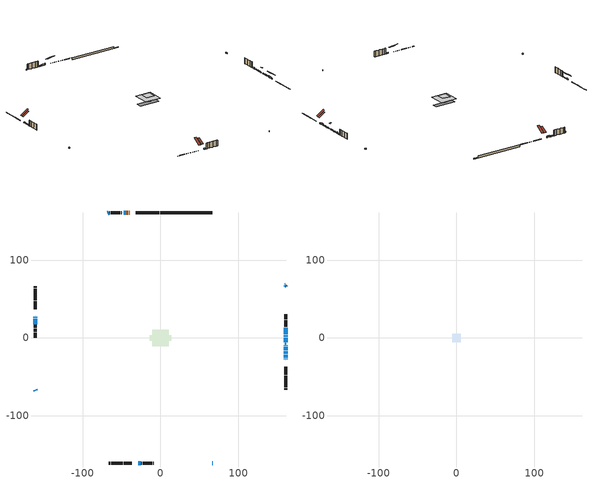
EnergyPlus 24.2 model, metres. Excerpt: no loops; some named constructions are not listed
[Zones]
conditioned space
 floor outside (Floor1 construction): -1.49,-1.49 -1.49,1.49 1.49,1.49 1.49,-1.49 z0.58
 floor outside (Floor2 construction): -2.28,-2.28 -2.28,2.28 2.28,2.28 2.28,-2.28 z0.58
 floor adiabatic (AdiabaticFloorConstruction): -10.5,-10.5 -10.5,10.5 10.5,10.5 10.5,-10.5 z5.46
 floor foundation (Slab1 construction): -13.54,-3.3 -13.54,3.3 13.54,3.3 13.54,-3.3 z-1.86
 wall outside (RimJoist1 construction): -1.52,161.19 -3.96,161.19 / -66.77,-161.19 -64.33,-161.19 / -161.19,66.77 -161.19,64.33 / 161.19,-66.77 161.19,-64.33 z0.58:0.88
 wall outside (RimJoist2 construction): -4.89,161.19 -19.96,161.19 / -63.4,-161.19 -48.33,-161.19 / -161.19,63.4 -161.19,48.33 / 161.19,-63.4 161.19,-48.33 z0.58:0.88
 wall outside (RimJoist3 construction): -20.89,161.19 -31.58,161.19 / -47.4,-161.19 -36.71,-161.19 / -161.19,47.4 -161.19,36.71 / 161.19,-47.4 161.19,-36.71 z0.58:0.88
 wall outside (AdiabaticWallConstruction 1): -39.56,161.19 -40.25,161.19 / -41.17,161.19 -43.82,161.19 z0.58:2.61
 wall outside (AdiabaticWallConstruction): 161.19,-28.73 161.19,-28.34 / 161.19,-27.42 161.19,-26.5 / -44.75,161.19 -45.21,161.19 / -46.13,161.19 -47.35,161.19 / -28.73,-161.19 -26.82,-161.19 / 161.19,-20.36 161.19,-16.7 / 161.19,-15.78 161.19,-14.55 / 161.19,-13.63 161.19,-11.19 / -48.28,161.19 -48.74,161.19 / 160.21,67.75 159.88,68.07 / 66.77,-161.19 67.09,-160.86 / -161.19,19.54 -161.19,17.71 / -25.89,-161.19 -25.69,-161.19 / 161.19,-5.69 161.19,-4.47 / 161.19,-3.54 161.19,-1.1 / 161.19,-0.17 161.19,0.44 / 161.19,1.37 161.19,3.8 / 161.19,4.73 161.19,7.17 / 161.19,10.86 161.19,13.3 z0.58:1.8; 161.19,-25.57 161.19,-23.74 / 161.19,-22.82 161.19,-21.29 / 161.19,8.1 161.19,9.93 z0.58:2.61; 161.19,66.77 160.86,67.09 / 161.19,-10.26 161.19,-9.04 z0.58:1.5; -66.77,161.19 -67.84,160.11 / -161.19,-66.77 -160.11,-67.84 / -161.19,27.49 -161.19,25.97 z0.58:2.1; -161.19,28.73 -161.19,28.42 z0.58:1.19; -161.19,25.04 -161.19,20.47 z0.58:1.49
 wall outside (Wall1 construction): -49.67,161.19 -50.5,161.19 / -24.76,-161.19 -23.93,-161.19 / -161.19,16.78 -161.19,15.95 / 161.19,14.23 161.19,15.06 z0.58:7.9
 wall outside (Wall2 construction): -51.43,161.19 -53.47,161.19 / -23,-161.19 -20.95,-161.19 / -161.19,15.02 -161.19,12.97 / 161.19,15.99 161.19,18.03 z0.58:7.9
 wall outside (Wall3 construction): -54.4,161.19 -58.54,161.19 / -20.02,-161.19 -15.89,-161.19 / -161.19,12.05 -161.19,7.91 / 161.19,18.96 161.19,23.09 z0.58:7.9
 wall outside (Wall4 construction): -59.47,161.19 -63.94,161.19 / -14.96,-161.19 -10.48,-161.19 / -161.19,6.98 -161.19,2.51 / 161.19,24.02 161.19,28.5 z0.58:7.9
 wall outside (Wall5 construction): -64.87,161.19 -65.84,161.19 / -9.56,-161.19 -8.59,-161.19 / -161.19,1.58 -161.19,0.61 / 161.19,29.43 161.19,30.4 z0.58:7.9
 wall foundation (FoundationWall1 construction): -0.59,161.19,-1.86 -0.59,161.19,0.58 60.03,161.19,0.58 60.03,161.19,-1.19 66.77,161.19,-1.19 66.77,161.19,-1.86
 window (WindowConstruction 22): 161.19,-28.73 161.19,-28.34 z0.58:1.8
 window (WindowConstruction 3): 161.19,-27.42 161.19,-26.5 z0.58:1.8
 window (WindowConstruction 4): 161.19,-25.57 161.19,-23.74 z0.58:2.61
 window (WindowConstruction 5): -44.75,161.19 -45.21,161.19 z0.58:1.8
 window (WindowConstruction 6): -46.13,161.19 -47.35,161.19 z0.58:1.8
 window (WindowConstruction 7): 161.19,66.77 160.87,67.09 z0.58:1.49
 window (WindowConstruction 8): -66.77,161.19 -67.84,160.11 z0.58:2.1
 window (WindowConstruction 23): -161.19,28.73 -161.19,28.42 z0.58:1.19
 window (WindowConstruction 9): -28.73,-161.19 -26.82,-161.19 z0.58:1.8
 window (WindowConstruction 10): -161.19,-66.77 -160.11,-67.84 z0.58:2.1
 window (WindowConstruction 11): -161.19,27.49 -161.19,25.97 z0.58:2.1
 window (WindowConstruction 12): 161.19,-22.81 161.19,-21.29 z0.58:2.61
 window (WindowConstruction 13): 161.19,-20.36 161.19,-16.7 z0.58:1.8
 window (WindowConstruction 14): 161.19,-15.77 161.19,-14.56 z0.58:1.8
 window (WindowConstruction 15): 161.19,-13.63 161.19,-11.19 z0.58:1.8
 window (WindowConstruction 16): -48.28,161.19 -48.74,161.19 z0.58:1.8
 window (WindowConstruction 17): 160.21,67.75 159.89,68.07 z0.58:1.8
 window (WindowConstruction 18): 66.77,-161.19 67.09,-160.87 z0.58:1.8
 window (WindowConstruction 19): -161.19,25.04 -161.19,20.47 z0.58:1.49
 window (WindowConstruction): 161.19,-10.26 161.19,-9.04 z0.58:1.49
 window (WindowConstruction 20): -161.19,19.54 -161.19,17.71 z0.58:1.8
 window (WindowConstruction 21): -25.89,-161.19 -25.69,-161.19 z0.58:1.8
 window (WindowConstruction 24): 161.19,-5.69 161.19,-4.47 z0.58:1.8
 window (WindowConstruction 1): 161.19,-3.54 161.19,-1.1 z0.58:1.8
 window (WindowConstruction 25): 161.19,-0.17 161.19,0.44 z0.58:1.8
 window (WindowConstruction 26): 161.19,1.37 161.19,3.8 z0.58:1.8
 window (WindowConstruction 27): 161.19,4.73 161.19,7.17 z0.58:1.8
 window (WindowConstruction 28): 161.19,8.1 161.19,9.93 z0.58:2.61
 window (WindowConstruction 2): 161.19,10.86 161.19,13.3 z0.58:1.8
 door (Door): -39.56,161.19 -40.25,161.19 z0.58:2.61
 door (Door 1): -41.17,161.19 -43.82,161.19 z0.58:2.61
 ceiling adiabatic (AdiabaticFloorConstruction): 10.5,-10.5 10.5,10.5 -10.5,10.5 -10.5,-10.5 z5.46
 roof outside (Roof2 construction): -38.64,161.19,7.9 -38.64,153.49,13.03 -36.32,153.49,13.03 -36.32,161.19,7.9; -29.65,-161.19,7.9 -29.65,-153.49,13.03 -31.97,-153.49,13.03 -31.97,-161.19,7.9; -161.19,29.65,7.9 -153.49,29.65,13.03 -153.49,31.97,13.03 -161.19,31.97,7.9; 161.19,-29.65,7.9 153.49,-29.65,13.03 153.49,-31.97,13.03 161.19,-31.97,7.9
 roof outside (AdiabaticRoofConstruction): 161.19,-6.62,7.89 159.95,-6.62,8.72 159.95,-8.11,8.72 161.19,-8.11,7.89
 skylight (SkylightConstruction): 161.19,-6.62,7.9 159.95,-6.62,8.72 159.95,-8.11,8.72 161.19,-8.11,7.9
attic - vented
 floor to conditioned space (Floor3 construction Reversed): -5.26,-5.26 -5.26,5.26 5.26,5.26 5.26,-5.26 z7.9
 roof outside (Roof1 construction): -35.39,161.19,7.9 -35.39,151.59,14.3 -32.51,151.59,14.3 -32.51,161.19,7.9; -32.9,-161.19,7.9 -32.9,-151.59,14.3 -35.78,-151.59,14.3 -35.78,-161.19,7.9; -161.19,32.9,7.9 -151.59,32.9,14.3 -151.59,35.78,14.3 -161.19,35.78,7.9; 161.19,-32.9,7.9 151.59,-32.9,14.3 151.59,-35.78,14.3 161.19,-35.78,7.9
[Schedule:Day:Interval]
clothes dryer exhaust 0 schedule day: No, 01:00, 0.123457, 02:00, 0.0740741, 03:00, 0.0493827, 04:00, 0.0246914, 05:00, 0.0493827, 06:00, 0.0740741, 07:00, 0.197531, 08:00, 0.395062, 09:00, 0.592593, 10:00, 0.839506, 11:00, 0.962963, 12:00, 1, 13:00, 0.91358, 14:00, 0.82716, 15:00, 0.716049, 16:00, 0.753086, 17:00, 0.679012, 18:00, 0.666667, 20:00, 0.62963, 21:00, 0.641975, 22:00, 0.666667, 23:00, 0.54321, 24:00, 0.296296
clothes dryer exhaust 0 schedule default day; cooling season schedule day; cooling season schedule day 2; cooling season schedule default day; exterior lighting schedule default day; natural vent schedule default day: No, 24:00, 0
cooling season schedule day 1: No, 24:00, 1
exterior lighting schedule day: No, 01:00, 0.566667, 03:00, 0.524167, 05:00, 0.495833, 06:00, 0.5525, 07:00, 0.623333, 08:00, 0.580833, 09:00, 0.439167, 10:00, 0.354167, 12:00, 0.34, 13:00, 0.354167, 14:00, 0.396667, 15:00, 0.425, 16:00, 0.495833, 17:00, 0.623333, 18:00, 0.793333, 19:00, 0.906667, 20:00, 0.963333, 21:00, 0.991667, 22:00, 0.920833, 23:00, 0.793333, 24:00, 0.665833
exterior lighting schedule day 1: No, 01:00, 0.528571, 03:00, 0.488929, 05:00, 0.4625, 06:00, 0.515357, 07:00, 0.581429, 08:00, 0.541786, 09:00, 0.409643, 10:00, 0.330357, 12:00, 0.317143, 13:00, 0.330357, 14:00, 0.37, 15:00, 0.396429, 16:00, 0.4625, 17:00, 0.581429, 18:00, 0.74, 19:00, 0.845714, 20:00, 0.898571, 21:00, 0.925, 22:00, 0.858929, 23:00, 0.74, 24:00, 0.621071
exterior lighting schedule day 10: No, 01:00, 0.552381, 03:00, 0.510952, 05:00, 0.483333, 06:00, 0.538571, 07:00, 0.607619, 08:00, 0.56619, 09:00, 0.428095, 10:00, 0.345238, 12:00, 0.331429, 13:00, 0.345238, 14:00, 0.386667, 15:00, 0.414286, 16:00, 0.483333, 17:00, 0.607619, 18:00, 0.773333, 19:00, 0.88381, 20:00, 0.939048, 21:00, 0.966667, 22:00, 0.897619, 23:00, 0.773333, 24:00, 0.649048
exterior lighting schedule day 11: No, 01:00, 0.571429, 03:00, 0.528571, 05:00, 0.5, 06:00, 0.557143, 07:00, 0.628571, 08:00, 0.585714, 09:00, 0.442857, 10:00, 0.357143, 12:00, 0.342857, 13:00, 0.357143, 14:00, 0.4, 15:00, 0.428571, 16:00, 0.5, 17:00, 0.628571, 18:00, 0.8, 19:00, 0.914286, 20:00, 0.971429, 21:00, 1, 22:00, 0.928571, 23:00, 0.8, 24:00, 0.671429
exterior lighting schedule day 2: No, 01:00, 0.485714, 03:00, 0.449286, 05:00, 0.425, 06:00, 0.473571, 07:00, 0.534286, 08:00, 0.497857, 09:00, 0.376429, 10:00, 0.303571, 12:00, 0.291429, 13:00, 0.303571, 14:00, 0.34, 15:00, 0.364286, 16:00, 0.425, 17:00, 0.534286, 18:00, 0.68, 19:00, 0.777143, 20:00, 0.825714, 21:00, 0.85, 22:00, 0.789286, 23:00, 0.68, 24:00, 0.570714
exterior lighting schedule day 3: No, 01:00, 0.442857, 03:00, 0.409643, 05:00, 0.3875, 06:00, 0.431786, 07:00, 0.487143, 08:00, 0.453929, 09:00, 0.343214, 10:00, 0.276786, 12:00, 0.265714, 13:00, 0.276786, 14:00, 0.31, 15:00, 0.332143, 16:00, 0.3875, 17:00, 0.487143, 18:00, 0.62, 19:00, 0.708571, 20:00, 0.752857, 21:00, 0.775, 22:00, 0.719643, 23:00, 0.62, 24:00, 0.520357
exterior lighting schedule day 4: No, 01:00, 0.4, 03:00, 0.37, 05:00, 0.35, 06:00, 0.39, 07:00, 0.44, 08:00, 0.41, 09:00, 0.31, 10:00, 0.25, 12:00, 0.24, 13:00, 0.25, 14:00, 0.28, 15:00, 0.3, 16:00, 0.35, 17:00, 0.44, 18:00, 0.56, 19:00, 0.64, 20:00, 0.68, 21:00, 0.7, 22:00, 0.65, 23:00, 0.56, 24:00, 0.47
exterior lighting schedule day 5: No, 01:00, 0.380952, 03:00, 0.352381, 05:00, 0.333333, 06:00, 0.371429, 07:00, 0.419048, 08:00, 0.390476, 09:00, 0.295238, 10:00, 0.238095, 12:00, 0.228571, 13:00, 0.238095, 14:00, 0.266667, 15:00, 0.285714, 16:00, 0.333333, 17:00, 0.419048, 18:00, 0.533333, 19:00, 0.609524, 20:00, 0.647619, 21:00, 0.666667, 22:00, 0.619048, 23:00, 0.533333, 24:00, 0.447619
exterior lighting schedule day 6: No, 01:00, 0.390476, 03:00, 0.36119, 05:00, 0.341667, 06:00, 0.380714, 07:00, 0.429524, 08:00, 0.400238, 09:00, 0.302619, 10:00, 0.244048, 12:00, 0.234286, 13:00, 0.244048, 14:00, 0.273333, 15:00, 0.292857, 16:00, 0.341667, 17:00, 0.429524, 18:00, 0.546667, 19:00, 0.624762, 20:00, 0.66381, 21:00, 0.683333, 22:00, 0.634524, 23:00, 0.546667, 24:00, 0.45881
exterior lighting schedule day 7: No, 01:00, 0.419048, 03:00, 0.387619, 05:00, 0.366667, 06:00, 0.408571, 07:00, 0.460952, 08:00, 0.429524, 09:00, 0.324762, 10:00, 0.261905, 12:00, 0.251429, 13:00, 0.261905, 14:00, 0.293333, 15:00, 0.314286, 16:00, 0.366667, 17:00, 0.460952, 18:00, 0.586667, 19:00, 0.670476, 20:00, 0.712381, 21:00, 0.733333, 22:00, 0.680952, 23:00, 0.586667, 24:00, 0.492381
exterior lighting schedule day 8: No, 01:00, 0.466667, 03:00, 0.431667, 05:00, 0.408333, 06:00, 0.455, 07:00, 0.513333, 08:00, 0.478333, 09:00, 0.361667, 10:00, 0.291667, 12:00, 0.28, 13:00, 0.291667, 14:00, 0.326667, 15:00, 0.35, 16:00, 0.408333, 17:00, 0.513333, 18:00, 0.653333, 19:00, 0.746667, 20:00, 0.793333, 21:00, 0.816667, 22:00, 0.758333, 23:00, 0.653333, 24:00, 0.548333
exterior lighting schedule day 9: No, 01:00, 0.509524, 03:00, 0.47131, 05:00, 0.445833, 06:00, 0.496786, 07:00, 0.560476, 08:00, 0.522262, 09:00, 0.394881, 10:00, 0.318452, 12:00, 0.305714, 13:00, 0.318452, 14:00, 0.356667, 15:00, 0.382143, 16:00, 0.445833, 17:00, 0.560476, 18:00, 0.713333, 19:00, 0.815238, 20:00, 0.86619, 21:00, 0.891667, 22:00, 0.827976, 23:00, 0.713333, 24:00, 0.59869
[Schedule:Week:Daily]
clothes dryer exhaust 0 schedule Week Rule - Jan1-Dec31: clothes dryer exhaust 0 schedule day, clothes dryer exhaust 0 schedule day, clothes dryer exhaust 0 schedule day, clothes dryer exhaust 0 schedule day, clothes dryer exhaust 0 schedule day, clothes dryer exhaust 0 schedule day, clothes dryer exhaust 0 schedule day, clothes dryer exhaust 0 schedule default day, clothes dryer exhaust 0 schedule default day, clothes dryer exhaust 0 schedule default day, clothes dryer exhaust 0 schedule default day, clothes dryer exhaust 0 schedule default day
cooling season schedule Week Rule - Jan1-May26: cooling season schedule day, cooling season schedule day, cooling season schedule day, cooling season schedule day, cooling season schedule day, cooling season schedule day, cooling season schedule day, cooling season schedule default day, cooling season schedule default day, cooling season schedule default day, cooling season schedule default day, cooling season schedule default day
cooling season schedule Week Rule - May27-Jun2: cooling season schedule day, cooling season schedule day, cooling season schedule day, cooling season schedule day, cooling season schedule day, cooling season schedule day 1, cooling season schedule day 1, cooling season schedule default day, cooling season schedule default day, cooling season schedule default day, cooling season schedule default day, cooling season schedule default day
cooling season schedule Week Rule - Jun3-Aug25: cooling season schedule day 1, cooling season schedule day 1, cooling season schedule day 1, cooling season schedule day 1, cooling season schedule day 1, cooling season schedule day 1, cooling season schedule day 1, cooling season schedule default day, cooling season schedule default day, cooling season schedule default day, cooling season schedule default day, cooling season schedule default day
cooling season schedule Week Rule - Aug26-Sep1: cooling season schedule day 1, cooling season schedule day 1, cooling season schedule day 1, cooling season schedule day 1, cooling season schedule day 1, cooling season schedule day 1, cooling season schedule day 2, cooling season schedule default day, cooling season schedule default day, cooling season schedule default day, cooling season schedule default day, cooling season schedule default day
cooling season schedule Week Rule - Sep2-Dec31: cooling season schedule day 2, cooling season schedule day 2, cooling season schedule day 2, cooling season schedule day 2, cooling season schedule day 2, cooling season schedule day 2, cooling season schedule day 2, cooling season schedule default day, cooling season schedule default day, cooling season schedule default day, cooling season schedule default day, cooling season schedule default day
exterior lighting schedule Week Rule - Jan1-Jan27: exterior lighting schedule day, exterior lighting schedule day, exterior lighting schedule day, exterior lighting schedule day, exterior lighting schedule day, exterior lighting schedule day, exterior lighting schedule day, exterior lighting schedule default day, exterior lighting schedule default day, exterior lighting schedule default day, exterior lighting schedule default day, exterior lighting schedule default day
exterior lighting schedule Week Rule - Jan28-Feb3: exterior lighting schedule day, exterior lighting schedule day, exterior lighting schedule day, exterior lighting schedule day, exterior lighting schedule day 1, exterior lighting schedule day 1, exterior lighting schedule day 1, exterior lighting schedule default day, exterior lighting schedule default day, exterior lighting schedule default day, exterior lighting schedule default day, exterior lighting schedule default day
exterior lighting schedule Week Rule - Feb4-Feb24: exterior lighting schedule day 1, exterior lighting schedule day 1, exterior lighting schedule day 1, exterior lighting schedule day 1, exterior lighting schedule day 1, exterior lighting schedule day 1, exterior lighting schedule day 1, exterior lighting schedule default day, exterior lighting schedule default day, exterior lighting schedule default day, exterior lighting schedule default day, exterior lighting schedule default day
exterior lighting schedule Week Rule - Feb25-Mar3: exterior lighting schedule day 1, exterior lighting schedule day 1, exterior lighting schedule day 1, exterior lighting schedule day 1, exterior lighting schedule day 2, exterior lighting schedule day 2, exterior lighting schedule day 2, exterior lighting schedule default day, exterior lighting schedule default day, exterior lighting schedule default day, exterior lighting schedule default day, exterior lighting schedule default day
exterior lighting schedule Week Rule - Mar4-Mar31: exterior lighting schedule day 2, exterior lighting schedule day 2, exterior lighting schedule day 2, exterior lighting schedule day 2, exterior lighting schedule day 2, exterior lighting schedule day 2, exterior lighting schedule day 2, exterior lighting schedule default day, exterior lighting schedule default day, exterior lighting schedule default day, exterior lighting schedule default day, exterior lighting schedule default day
exterior lighting schedule Week Rule - Apr1-Apr28: exterior lighting schedule day 3, exterior lighting schedule day 3, exterior lighting schedule day 3, exterior lighting schedule day 3, exterior lighting schedule day 3, exterior lighting schedule day 3, exterior lighting schedule day 3, exterior lighting schedule default day, exterior lighting schedule default day, exterior lighting schedule default day, exterior lighting schedule default day, exterior lighting schedule default day
exterior lighting schedule Week Rule - Apr29-May5: exterior lighting schedule day 3, exterior lighting schedule day 3, exterior lighting schedule day 4, exterior lighting schedule day 4, exterior lighting schedule day 4, exterior lighting schedule day 4, exterior lighting schedule day 4, exterior lighting schedule default day, exterior lighting schedule default day, exterior lighting schedule default day, exterior lighting schedule default day, exterior lighting schedule default day
exterior lighting schedule Week Rule - May6-May26: exterior lighting schedule day 4, exterior lighting schedule day 4, exterior lighting schedule day 4, exterior lighting schedule day 4, exterior lighting schedule day 4, exterior lighting schedule day 4, exterior lighting schedule day 4, exterior lighting schedule default day, exterior lighting schedule default day, exterior lighting schedule default day, exterior lighting schedule default day, exterior lighting schedule default day
exterior lighting schedule Week Rule - May27-Jun2: exterior lighting schedule day 4, exterior lighting schedule day 4, exterior lighting schedule day 4, exterior lighting schedule day 4, exterior lighting schedule day 4, exterior lighting schedule day 5, exterior lighting schedule day 5, exterior lighting schedule default day, exterior lighting schedule default day, exterior lighting schedule default day, exterior lighting schedule default day, exterior lighting schedule default day
exterior lighting schedule Week Rule - Jun3-Jun30: exterior lighting schedule day 5, exterior lighting schedule day 5, exterior lighting schedule day 5, exterior lighting schedule day 5, exterior lighting schedule day 5, exterior lighting schedule day 5, exterior lighting schedule day 5, exterior lighting schedule default day, exterior lighting schedule default day, exterior lighting schedule default day, exterior lighting schedule default day, exterior lighting schedule default day
exterior lighting schedule Week Rule - Jul1-Jul28: exterior lighting schedule day 6, exterior lighting schedule day 6, exterior lighting schedule day 6, exterior lighting schedule day 6, exterior lighting schedule day 6, exterior lighting schedule day 6, exterior lighting schedule day 6, exterior lighting schedule default day, exterior lighting schedule default day, exterior lighting schedule default day, exterior lighting schedule default day, exterior lighting schedule default day
exterior lighting schedule Week Rule - Jul29-Aug4: exterior lighting schedule day 6, exterior lighting schedule day 6, exterior lighting schedule day 6, exterior lighting schedule day 7, exterior lighting schedule day 7, exterior lighting schedule day 7, exterior lighting schedule day 7, exterior lighting schedule default day, exterior lighting schedule default day, exterior lighting schedule default day, exterior lighting schedule default day, exterior lighting schedule default day
exterior lighting schedule Week Rule - Aug5-Aug25: exterior lighting schedule day 7, exterior lighting schedule day 7, exterior lighting schedule day 7, exterior lighting schedule day 7, exterior lighting schedule day 7, exterior lighting schedule day 7, exterior lighting schedule day 7, exterior lighting schedule default day, exterior lighting schedule default day, exterior lighting schedule default day, exterior lighting schedule default day, exterior lighting schedule default day
exterior lighting schedule Week Rule - Aug26-Sep1: exterior lighting schedule day 7, exterior lighting schedule day 7, exterior lighting schedule day 7, exterior lighting schedule day 7, exterior lighting schedule day 7, exterior lighting schedule day 7, exterior lighting schedule day 8, exterior lighting schedule default day, exterior lighting schedule default day, exterior lighting schedule default day, exterior lighting schedule default day, exterior lighting schedule default day
exterior lighting schedule Week Rule - Sep2-Sep29: exterior lighting schedule day 8, exterior lighting schedule day 8, exterior lighting schedule day 8, exterior lighting schedule day 8, exterior lighting schedule day 8, exterior lighting schedule day 8, exterior lighting schedule day 8, exterior lighting schedule default day, exterior lighting schedule default day, exterior lighting schedule default day, exterior lighting schedule default day, exterior lighting schedule default day
exterior lighting schedule Week Rule - Sep30-Oct6: exterior lighting schedule day 8, exterior lighting schedule day 9, exterior lighting schedule day 9, exterior lighting schedule day 9, exterior lighting schedule day 9, exterior lighting schedule day 9, exterior lighting schedule day 9, exterior lighting schedule default day, exterior lighting schedule default day, exterior lighting schedule default day, exterior lighting schedule default day, exterior lighting schedule default day
exterior lighting schedule Week Rule - Oct7-Oct27: exterior lighting schedule day 9, exterior lighting schedule day 9, exterior lighting schedule day 9, exterior lighting schedule day 9, exterior lighting schedule day 9, exterior lighting schedule day 9, exterior lighting schedule day 9, exterior lighting schedule default day, exterior lighting schedule default day, exterior lighting schedule default day, exterior lighting schedule default day, exterior lighting schedule default day
exterior lighting schedule Week Rule - Oct28-Nov3: exterior lighting schedule day 9, exterior lighting schedule day 9, exterior lighting schedule day 9, exterior lighting schedule day 9, exterior lighting schedule day 10, exterior lighting schedule day 10, exterior lighting schedule day 10, exterior lighting schedule default day, exterior lighting schedule default day, exterior lighting schedule default day, exterior lighting schedule default day, exterior lighting schedule default day
exterior lighting schedule Week Rule - Nov4-Nov24: exterior lighting schedule day 10, exterior lighting schedule day 10, exterior lighting schedule day 10, exterior lighting schedule day 10, exterior lighting schedule day 10, exterior lighting schedule day 10, exterior lighting schedule day 10, exterior lighting schedule default day, exterior lighting schedule default day, exterior lighting schedule default day, exterior lighting schedule default day, exterior lighting schedule default day
exterior lighting schedule Week Rule - Nov25-Dec1: exterior lighting schedule day 10, exterior lighting schedule day 10, exterior lighting schedule day 10, exterior lighting schedule day 10, exterior lighting schedule day 10, exterior lighting schedule day 10, exterior lighting schedule day 11, exterior lighting schedule default day, exterior lighting schedule default day, exterior lighting schedule default day, exterior lighting schedule default day, exterior lighting schedule default day
exterior lighting schedule Week Rule - Dec2-Dec31: exterior lighting schedule day 11, exterior lighting schedule day 11, exterior lighting schedule day 11, exterior lighting schedule day 11, exterior lighting schedule day 11, exterior lighting schedule day 11, exterior lighting schedule day 11, exterior lighting schedule default day, exterior lighting schedule default day, exterior lighting schedule default day, exterior lighting schedule default day, exterior lighting schedule default day
natural vent schedule Week Rule - Jan1-Dec31: natural vent schedule default day, natural vent schedule default day, natural vent schedule default day, natural vent schedule default day, natural vent schedule default day, natural vent schedule default day, natural vent schedule default day, natural vent schedule default day, natural vent schedule default day, natural vent schedule default day, natural vent schedule default day, natural vent schedule default day
[Schedule:Year]
clothes dryer exhaust 0 schedule: clothes dryer exhaust 0 schedule Week Rule - Jan1-Dec31, 1, 1, 12, 31
cooling season schedule: cooling season schedule Week Rule - Jan1-May26, 1, 1, 5, 26, cooling season schedule Week Rule - May27-Jun2, 5, 27, 6, 2, cooling season schedule Week Rule - Jun3-Aug25, 6, 3, 8, 25, cooling season schedule Week Rule - Aug26-Sep1, 8, 26, 9, 1, cooling season schedule Week Rule - Sep2-Dec31, 9, 2, 12, 31
natural vent schedule: natural vent schedule Week Rule - Jan1-Dec31, 1, 1, 12, 31
